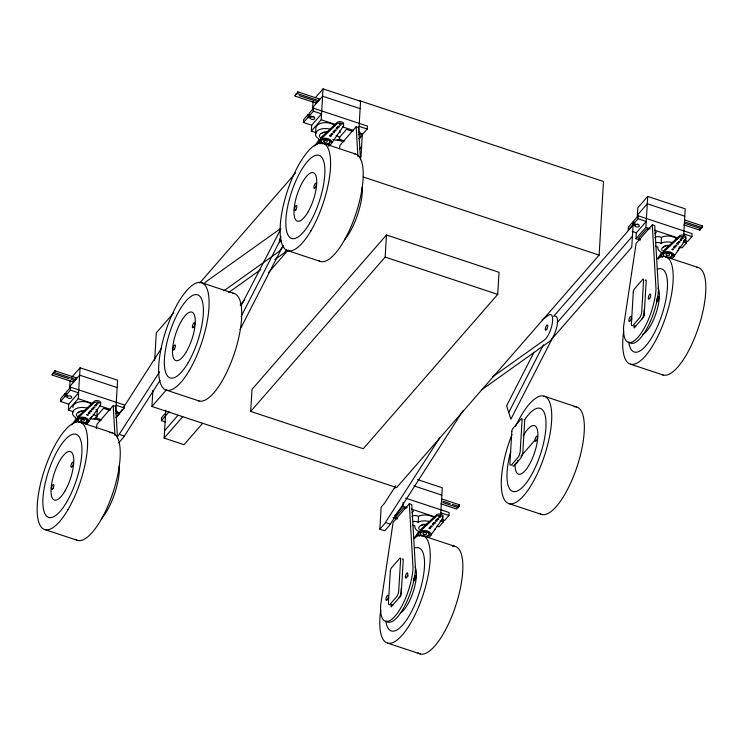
<?xml version="1.0" encoding="UTF-8"?>
<svg xmlns="http://www.w3.org/2000/svg" width="743" height="743" viewBox="0 0 743 743"><rect width="100%" height="100%" fill="white"/><g stroke="black" fill="none" stroke-linecap="round" stroke-linejoin="round"><path stroke-width="1.11" d="M60.545 401.452L65.003 396.344L67.39 397.134A2.192 1.282 3.4 0 0 70.083 398.406A2.192 1.282 3.4 0 0 71.569 396.697A2.192 1.282 3.4 0 0 68.356 396.01L65.978 395.22L70.427 390.112L78.591 392.815L68.709 404.155L60.545 401.452L60.722 398.508L65.18 393.391L66.768 393.92M65.003 396.344L65.18 393.391M65.978 395.22L66.146 392.276L70.604 387.168L124.443 405L124.267 407.944L119.818 413.062L117.431 412.272A2.192 1.282 3.4 0 0 115.685 411.018M67.39 397.134L67.502 395.165M73.715 411.826L68.356 410.043L68.709 404.155M69.619 388.747L70.13 380.175M70.427 390.112L70.604 387.168M74.3 380.862L74.746 379.933M68.356 410.043L78.238 398.703L80.077 367.785L117.598 380.212L115.759 411.139M100.695 403.282A3.65 2.145 3.4 0 0 99.534 401.201L97.844 400.644A3.65 2.145 3.4 0 0 93.859 401.638L77.764 416.786L77.681 418.253L74.281 422.711M85.993 424.188A6.381 3.752 3.4 0 0 87.247 423.594L87.33 422.126M96.813 416.972L97.166 411.083M118.954 412.216L118.843 414.176L116.456 413.387L116.632 410.442M358.776 100.426L603.492 181.496L599.118 255.128L396.651 487.566L151.925 406.486L152.882 390.381M154.665 360.466L156.299 332.855L173.806 312.757M165.383 421.978L161.398 420.649L161.575 417.705L165.624 413.062M202.663 423.296L184.041 444.685L164.138 438.091L165.8 410.117M250.707 411.418L252.016 389.332L386.462 234.992L499.027 272.291L497.717 294.377L363.281 448.716L250.707 411.418L385.143 257.087L386.462 234.992M303.515 122.539L307.964 117.422L310.351 118.211A2.192 1.282 3.4 0 0 313.044 119.484A2.192 1.282 3.4 0 0 314.53 117.775A2.192 1.282 3.4 0 0 311.326 117.097L308.939 116.307L313.397 111.19L321.552 113.893L311.67 125.233L303.515 122.539L303.692 119.586L308.141 114.478L309.729 114.998M307.964 117.422L308.141 114.478M308.939 116.307L309.116 113.363L313.565 108.246L367.404 126.087L367.237 129.031L362.779 134.139L360.392 133.35A2.192 1.282 3.4 0 0 358.646 132.105M310.351 118.211L310.472 116.252M316.685 132.904L311.317 131.13L311.67 125.233M312.589 109.834L313.091 101.262M313.397 111.19L313.565 108.246M315.506 134.622L315.849 128.734A10.393 6.111 3.4 0 1 322.899 122.827A10.393 6.111 3.4 0 1 334.861 125.706M317.224 101.373L317.428 102.07L317.716 101.011M314.753 146.018L319.267 139.554L319.174 141.021A6.381 3.752 3.4 0 0 320.112 143.882M311.317 131.13L321.199 119.781L323.038 88.863L360.559 101.299L358.73 132.217M343.665 124.36A3.65 2.145 3.4 0 0 342.504 122.279L340.814 121.722A3.65 2.145 3.4 0 0 336.83 122.716L320.735 137.864L320.642 139.34L316.602 144.718M361.925 133.294L361.804 135.254L359.426 134.464L359.603 131.52M360.94 157.535L362.25 135.44L359.222 138.922M462.917 410.833L389.546 525.32L384.753 530.827L379.859 529.202L381.168 507.116L384.475 503.317L395.666 485.848M394.737 488.792L394.858 486.684M391.245 604.848L391.115 606.957L400.839 595.802L401.276 588.437M394.542 515.865L402.901 506.262L403.133 502.333M412.894 521.688A3.65 2.145 3.4 0 1 416.526 521.697L418.179 522.245L418.532 516.348L419.795 515.753A10.393 6.111 3.4 0 1 432.398 516.747M414.083 538.341L418.588 531.867L418.504 533.335A6.381 3.752 3.4 0 0 419.442 536.195M440.664 514.769L442.261 487.78L417.603 479.606M437.014 526.174L439.057 526.852L443.506 521.735L443.627 519.775M441.741 519.181A2.192 1.282 3.4 0 1 442.094 519.831L444.481 520.62L448.939 515.503L449.116 512.559L405.576 498.135M632.813 222.036L628.355 227.144L628.179 230.098L632.637 224.98L632.813 222.036L634.401 222.566M632.637 224.98L635.014 225.77A2.192 1.282 3.4 0 0 637.717 227.042A2.192 1.282 3.4 0 0 639.203 225.333A2.192 1.282 3.4 0 0 635.989 224.655L633.603 223.866L633.779 220.922L638.237 215.804L692.077 233.646L691.9 236.59L687.442 241.698L685.065 240.908A2.192 1.282 3.4 0 0 684.702 240.268M635.014 225.77L635.135 223.81M640.28 240.11L635.989 238.689L636.342 232.8L646.215 221.451L638.061 218.748L633.603 223.866M637.253 217.393L637.828 207.771L647.71 196.421L685.232 208.857L683.625 235.847M638.061 218.748L638.237 215.804M634.206 325.936L634.085 328.034L643.8 316.88L644.237 309.515M635.989 238.689L645.871 227.349L647.71 196.421M655.855 242.766A3.65 2.145 3.4 0 1 659.496 242.775L661.14 243.323L661.493 237.435L662.756 236.831A10.393 6.111 3.4 0 1 677.152 239.097M657.685 258.49L661.549 252.945L661.465 254.422A6.381 3.752 3.4 0 0 662.403 257.273M674.05 254.914L673.966 256.391L672.499 258.072A6.381 3.752 3.4 0 1 671.245 258.666M686.588 240.853L686.476 242.812L684.089 242.023L684.21 240.063M317.261 101.336L316.453 103.184L295.147 96.135C295.445 93.265 296.931 95.578 297.859 91.863L319.063 98.884L318.886 100.389L318.199 100.677M457.92 507.116L458.05 506.717M701.355 227.767L700.89 228.5M96.33 428.757L97.008 424.216L113.205 405.622L115.657 406.43L117.515 438.593M339.467 148.702L339.978 145.294L356.176 126.7L358.618 127.508L360.485 159.68M74.235 380.75L73.492 382.097L52.186 375.048C52.474 372.187 53.97 374.491 54.889 370.776L76.102 377.806C76.362 380.137 74.922 379.153 74.699 380.825M316.342 102.181L316.36 103.156M318.171 100.714L317.66 101.902M457.753 506.995L456.796 509.094L440.887 503.819M699.748 229.197L699.85 230.2L701.689 226.968M699.943 229.178L699.999 229.671L700.287 228.64M75.415 378.596L76.102 377.806M318.375 99.673L319.063 98.884M458.812 505.611C460.734 503.54 457.827 509.624 457.623 507.144M701.782 226.689C703.296 223.977 701.94 229.903 701.559 227.117M241.066 305.717L280.705 229.271M241.076 316.611L279.461 241.689M240.054 329.53L281.383 248.859L283.659 246.249M534.022 352.247L506.624 405.724L510.878 419.247L552.207 338.585L631.764 247.252L633.073 225.166L553.6 316.397M508.751 412.486L543.458 344.752M88.714 421.913A6.381 3.752 3.4 0 0 85.296 417.668A6.381 3.752 3.4 0 0 77.681 418.253L93.776 403.115A3.65 2.145 3.4 0 1 97.76 402.112L99.451 402.678A3.65 2.145 3.4 0 1 100.305 405.269L87.247 423.594M331.675 142.99A6.381 3.752 3.4 0 0 328.257 138.755A6.381 3.752 3.4 0 0 320.642 139.34L336.737 124.192A3.65 2.145 3.4 0 1 340.721 123.199L342.412 123.756A3.65 2.145 3.4 0 1 343.266 126.356L331.137 143.901L328.601 146.195M415.281 537.96L419.043 532.434L436.067 516.506A3.65 2.145 3.4 0 1 440.051 515.512L441.732 516.069A3.65 2.145 3.4 0 1 442.587 518.67L429.528 536.994A6.381 3.752 3.4 0 1 428.274 537.588M122.27 409.393L116.558 417.492M123.514 407.452L161.463 348.226M159.531 371.909L117.348 437.163M160.042 380.37L123.617 437.218L118.815 442.726M439.865 437.543L384.651 523.694L379.859 529.202M71.792 424.94L76.297 418.467L76.213 419.944A6.381 3.752 3.4 0 0 76.418 421.894M90.089 418.588L91.37 416.739M658.242 259.038L662.004 253.512L679.028 237.593A3.65 2.145 3.4 0 1 683.012 236.59L684.702 237.156A3.65 2.145 3.4 0 1 685.557 239.748L673.966 256.391A6.381 3.752 3.4 0 0 670.548 252.146A6.381 3.752 3.4 0 0 662.932 252.731L663.016 251.264L679.111 236.116A3.65 2.145 3.4 0 1 683.096 235.122L684.786 235.68A3.65 2.145 3.4 0 1 685.64 238.28M678.554 248.45L679.845 246.602M683.709 241.048L685 239.2M71.709 377.379L80.077 367.785M315.441 97.593L323.038 88.863M69.758 386.481L79.64 375.141L117.162 387.577M312.719 107.568L322.601 96.218L360.123 108.654M199.691 283.046L295.593 172.943M96.023 416.907L103.528 408.279L110.057 410.442M338.984 137.984L346.498 129.366L353.018 131.53M115.871 417.585L118.843 414.176M358.841 138.662L361.804 135.254M359.315 149.102L361.59 146.492M151.925 406.486L166.386 389.889M240.221 305.122L244.791 299.884M268.381 272.792L288.173 250.075M161.398 420.649L169.172 411.724M164.574 430.726L177.986 415.337M164.138 438.091L182.759 416.702M637.392 215.126L647.264 203.777L684.795 216.213M557.204 322.555L632.423 236.209M409.328 503.717L393.131 522.31L380.657 605.248A36.472 12.185 -71.7 0 0 395.1 616.105A36.472 12.185 -71.7 0 0 413.052 568.051L409.328 503.717L411.771 504.525L415.495 568.869A36.472 12.185 -71.7 0 1 403.365 608.48A36.472 12.185 -71.7 0 1 385.97 620.86M652.289 224.804L636.092 243.398L623.618 326.326A36.472 12.185 -71.7 0 0 638.07 337.183A36.472 12.185 -71.7 0 0 656.013 289.138L652.289 224.804L654.741 225.612L658.465 289.946A36.472 12.185 -71.7 0 1 646.336 329.558A36.472 12.185 -71.7 0 1 628.931 341.938M412.012 512.698L413.517 510.98M654.973 233.785L656.478 232.057M686.476 242.812L682.018 247.93L679.984 247.252M520.945 456.258L534.997 440.135M643.169 315.951L644.645 314.252M678.74 242.58L677.319 242.692M675.498 246.295L673.929 246.295M280.835 228.389L207.734 280.483A50.143 16.764 -71.7 0 0 203.768 283.993M223.81 290.838L278.495 251.868A13.68 4.569 -71.7 0 0 283.167 245.348M228.705 292.463L260.756 269.616M274.901 259.539L283.389 253.493A13.68 4.569 -71.7 0 0 286.538 249.787M542.084 319.834L548.65 315.153A13.68 4.569 -71.7 0 1 552.272 323.474A13.68 4.569 -71.7 0 1 544.424 339.969L492.572 376.924M481.436 389.973L549.318 341.594A13.68 4.569 -71.7 0 0 557.389 323.511L557.519 322.025A13.68 4.569 -71.7 0 0 554.956 316.146M341.176 123.719L339.895 123.719M337.935 127.434L336.653 127.434M334.703 131.158L333.412 131.149M331.462 134.873L330.171 134.873M661.14 243.323L662.403 242.72A10.393 6.111 3.4 0 1 672.768 242.738M418.179 522.245L419.442 521.642A10.393 6.111 3.4 0 1 429.807 521.66M440.506 516.032L439.215 516.032M437.265 519.747L435.974 519.747M434.023 523.471L432.742 523.471M430.782 527.186L429.5 527.186M52.279 375.076C53.078 371.426 54.629 373.423 54.889 370.776M681.665 239.06L680.402 238.856M96.414 404.582L95.503 404.582M93.172 408.297L92.271 408.297M89.94 412.021L89.03 412.012M295.147 96.135C296.076 92.42 297.562 94.723 297.859 91.863M684.442 219.928L702.469 225.9M296.986 93.442L317.14 100.11M684.628 221.86L701.596 227.479M299.197 95.606L316.165 101.224M684.721 223.327L699.572 228.25M683.857 224.906L699.757 230.172M359.073 126.329L367.237 129.031M683.746 233.887L691.9 236.59M321.199 119.781L335.139 124.406M342.644 126.886L353.362 130.443M645.871 227.349L650.153 228.77M654.444 230.181L678.034 238.001M648.862 229.531L646.689 228.816L638.432 238.299L640.605 239.023M661.493 237.435L659.84 236.887A3.65 2.145 3.4 0 0 654.964 237.667M632.256 231.444L636.342 232.8M336.115 135.644L337.759 136.192A3.65 2.145 3.4 0 1 339.402 139.127A3.65 2.145 3.4 0 1 334.517 139.907L332.873 139.359M339.319 139.21L344.761 141.012M337.053 139.656L343.489 141.783M322.796 143.167L355.423 153.977M665.412 256.669L698.039 267.48M363.178 176.964L599.118 255.128M385.143 257.087L497.717 294.377M287.922 250.697L320.558 261.508M630.538 364.2L663.165 375.011M201.316 282.628L233.943 293.429M543.932 396.13L576.559 406.941M166.441 390.149L199.068 400.96M509.057 503.661L541.684 514.472M413.953 485.894L441.825 495.135M441.472 498.85L459.499 504.822M54.025 372.354L74.17 379.032M442.726 501.126L450.156 503.587M452.273 504.293L457.577 506.048M53.05 373.469L68.96 378.744M71.077 379.441L74.263 380.5M442.819 502.593L457.66 507.515M116.112 405.241L124.267 407.944M440.775 512.8L448.939 515.503M78.238 398.703L92.178 403.319M99.683 405.808L110.401 409.356M402.901 506.262L407.192 507.683M411.483 509.104L435.064 516.914M405.901 508.453L403.728 507.729L395.462 517.221L397.644 517.936M443.506 521.735L441.128 520.945A2.192 1.282 3.4 0 1 440.051 521.112M418.532 516.348L416.879 515.8A3.65 2.145 3.4 0 0 411.993 516.58M93.144 414.566L94.798 415.105A3.65 2.145 3.4 0 1 96.441 418.049A3.65 2.145 3.4 0 1 91.556 418.829L89.903 418.281M95.271 417.761L101.8 419.925M94.082 418.569L100.519 420.705M393.028 517.602L397.31 519.023M119.465 434.432L124.36 436.048M385.394 522.533L390.289 524.149M79.835 422.08L112.462 432.89M422.442 535.592L455.078 546.402M44.961 529.61L77.588 540.421M387.577 643.113L420.204 653.924M362.082 187.255L362.343 191.843A36.472 12.185 -71.7 0 1 344.399 239.896M356.176 126.7L357.903 156.569M119.112 466.167L119.382 470.765A36.472 12.185 -71.7 0 1 101.429 518.818M113.205 405.622L114.942 435.491M635.859 326.001A4.634 1.551 -71.7 0 1 634.095 325.871M645.277 280.325A2.313 0.771 -71.7 0 1 646.196 281.021L644.311 312.812A4.634 1.551 -71.7 0 1 642.026 318.914M631.782 319.118A2.74 0.91 -71.7 0 1 631.912 318.793M512.707 465.638A4.634 1.551 -71.7 0 0 514.37 465.462L520.546 458.375A4.634 1.551 -71.7 0 0 522.821 452.273L524.716 420.482A2.313 0.771 -71.7 0 0 524.177 419.479M515.54 426.343A56.533 18.891 -71.7 0 1 551.743 417.204A56.533 18.891 -71.7 0 1 514.62 503.002A56.533 18.891 -71.7 0 1 511.973 434.571M524.762 419.581A43.763 14.628 -71.7 0 1 545.817 429.138A43.763 14.628 -71.7 0 1 519.041 490.074A43.763 14.628 -71.7 0 1 510.71 451.549M574.023 406.755A56.533 18.891 -71.7 0 1 577.385 465.629A56.533 18.891 -71.7 0 1 539.455 513.367M517.917 460.27A2.74 0.91 -71.7 0 1 516.719 463.158A2.74 0.91 -71.7 0 1 515.605 463.186M523.286 435.825A25.531 8.535 -71.7 0 1 537.718 431.627A25.531 8.535 -71.7 0 1 527.251 467.941A25.531 8.535 -71.7 0 1 515.094 464.226M668.895 253.391A1.82 1.068 3.4 0 1 666.369 252.991M662.022 250.475A6.381 3.752 3.4 0 1 669.322 245.877M661.762 254.895A6.381 3.752 3.4 0 1 661.549 252.945M663.917 256.744A4.56 2.684 3.4 0 1 665.886 252.871A4.56 2.684 3.4 0 1 672.136 254.942A4.56 2.684 3.4 0 1 668.003 258.09M672.304 254.673A4.56 2.684 3.4 0 1 665.728 256.994M664.744 256.567A4.56 2.684 3.4 0 1 663.295 253.967M663.675 253.317A4.56 2.684 3.4 0 1 664.344 252.759M670.771 252.769A4.56 2.684 3.4 0 1 671.551 253.335M655.465 246.156A3.65 2.145 3.4 0 0 656.255 246.5L657.899 247.038L657.787 248.023A10.393 6.111 3.4 0 0 661.289 252.36M678.331 249.648A10.393 6.111 3.4 0 1 677.449 251.125M663.713 247.28A4.56 2.684 3.4 0 1 670.27 245.747M638.07 224.08A2.192 1.282 3.4 0 1 636.946 224.07M684.089 242.023A2.192 1.282 3.4 0 1 683.021 242.199M657.351 269.245A43.763 14.628 -71.7 0 1 659.728 320.976A43.763 14.628 -71.7 0 1 628.894 342.922M657.091 258.88A56.533 18.891 -71.7 0 1 671.774 292.918A56.533 18.891 -71.7 0 1 640.243 360.968A56.533 18.891 -71.7 0 1 623.721 330.886M696.804 267.276A56.533 18.891 -71.7 0 1 698.875 326.168A56.533 18.891 -71.7 0 1 662.013 374.574M657.202 298.064A2.74 0.91 -71.7 0 1 658.911 297.609A2.74 0.91 -71.7 0 1 657.249 301.769A2.74 0.91 -71.7 0 1 656.812 299.039M658.084 288.154A25.531 8.535 -71.7 0 1 655.958 313.453A25.531 8.535 -71.7 0 1 642.5 334.461M392.889 604.923A4.634 1.551 -71.7 0 1 391.069 604.43M402.446 559.107A2.313 0.771 -71.7 0 1 403.235 559.934L401.341 591.734A4.634 1.551 -71.7 0 1 399.065 597.836M408.13 576.066A2.74 0.91 -71.7 0 1 408.251 575.732M425.934 532.313A1.82 1.068 3.4 0 1 424.114 532.304M430.996 535.304A6.381 3.752 3.4 0 0 427.587 531.069A6.381 3.752 3.4 0 0 419.971 531.654L420.055 530.177L436.15 515.038A3.65 2.145 3.4 0 1 440.135 514.035L441.825 514.602A3.65 2.145 3.4 0 1 442.679 517.193M419.061 529.397A6.381 3.752 3.4 0 1 426.361 524.799M418.476 532.842A6.381 3.752 3.4 0 1 418.588 531.867M421.736 536.214A4.56 2.684 3.4 0 1 421.913 532.118A4.56 2.684 3.4 0 1 428.748 533.195A4.56 2.684 3.4 0 1 426.203 536.92M427.801 531.691A4.56 2.684 3.4 0 1 428.209 535.489A4.56 2.684 3.4 0 1 421.783 535.48A4.56 2.684 3.4 0 1 421.374 531.682M412.495 525.069A3.65 2.145 3.4 0 0 413.284 525.412L414.938 525.96L414.826 526.945A10.393 6.111 3.4 0 0 418.318 531.282M435.361 528.561A10.393 6.111 3.4 0 1 434.488 530.038M421.16 525.552A4.56 2.684 3.4 0 1 427.309 524.669M414.39 548.158A43.763 14.628 -71.7 0 1 416.767 599.898A43.763 14.628 -71.7 0 1 385.933 621.845M414.13 537.793A56.533 18.891 -71.7 0 1 428.813 571.841A56.533 18.891 -71.7 0 1 397.273 639.89A56.533 18.891 -71.7 0 1 380.76 609.808M452.543 546.216A56.533 18.891 -71.7 0 1 455.905 605.09A56.533 18.891 -71.7 0 1 417.965 652.828M414.232 576.977A2.74 0.91 -71.7 0 1 415.95 576.438A2.74 0.91 -71.7 0 1 414.39 580.617A2.74 0.91 -71.7 0 1 413.74 578.295M415.114 567.076A25.531 8.535 -71.7 0 1 413.257 591.577A25.531 8.535 -71.7 0 1 400.208 613.059M281.244 240.361A2.74 0.91 -71.7 0 1 279.489 241.772L279.433 241.596A2.74 0.91 -71.7 0 1 279.842 238.884A2.74 0.91 -71.7 0 1 281.188 236.887M232.708 293.225A56.533 18.891 -71.7 0 1 234.779 352.126A56.533 18.891 -71.7 0 1 197.917 400.523M330.208 144.681A6.381 3.752 3.4 0 1 328.954 145.275M319.146 140.52A6.381 3.752 3.4 0 1 319.267 139.554M320.735 137.864A6.381 3.752 3.4 0 1 321.988 137.269M319.731 137.083A6.381 3.752 3.4 0 1 327.031 132.486M322.416 143.901A4.56 2.684 3.4 0 1 322.583 139.805A4.56 2.684 3.4 0 1 329.428 140.882A4.56 2.684 3.4 0 1 326.874 144.606M329.781 140.585A4.56 2.684 3.4 0 1 325.155 143.938A4.56 2.684 3.4 0 1 321.394 139.916M326.177 140.102A1.82 1.068 3.4 0 1 325.239 140.102M318.998 138.969A10.393 6.111 3.4 0 1 317.242 130.898A10.393 6.111 3.4 0 1 330.477 129.347M339.523 131.093A3.65 2.145 3.4 0 1 340.062 132.718M321.738 133.35A4.56 2.684 3.4 0 1 326.66 132.031M359.426 134.464A2.192 1.282 3.4 0 1 358.349 134.641M313.917 116.391A2.192 1.282 3.4 0 1 311.261 116.177M354.197 153.764A56.533 18.891 -71.7 0 1 355.674 214.421A56.533 18.891 -71.7 0 1 318.32 260.403M77.764 416.786A6.381 3.752 3.4 0 1 79.018 416.191M76.77 415.996A6.381 3.752 3.4 0 1 84.07 411.399M78.665 422.265A4.56 2.684 3.4 0 1 80.634 418.402A4.56 2.684 3.4 0 1 86.885 420.464A4.56 2.684 3.4 0 1 82.742 423.612M86.299 418.857A4.56 2.684 3.4 0 1 83.383 422.86A4.56 2.684 3.4 0 1 78.043 419.489M79.092 418.281A4.56 2.684 3.4 0 1 79.984 417.854M84.526 417.863A4.56 2.684 3.4 0 1 85.519 418.29M84.005 418.746A1.82 1.068 3.4 0 1 81.433 418.736M72.888 407.656A10.393 6.111 3.4 0 1 79.938 401.749A10.393 6.111 3.4 0 1 91.9 404.619M76.037 417.882A10.393 6.111 3.4 0 1 74.281 409.82A10.393 6.111 3.4 0 1 87.516 408.26M95.94 409.56A3.65 2.145 3.4 0 1 97.101 411.641M78.414 412.922A4.56 2.684 3.4 0 1 84.823 411.204M116.122 410.573A2.192 1.282 3.4 0 1 115.564 410.61M116.456 413.387A2.192 1.282 3.4 0 1 115.388 413.554M109.927 432.714A56.533 18.891 -71.7 0 1 113.289 491.587A56.533 18.891 -71.7 0 1 75.359 539.316M390.335 570.884L388.45 602.675A4.634 1.551 -71.7 0 0 390.279 604.05L396.456 596.973A4.634 1.551 -71.7 0 0 398.731 590.871L400.626 559.07A2.313 0.771 -71.7 0 0 399.706 558.383L391.477 567.828A2.313 0.771 -71.7 0 0 390.335 570.884M511.816 431.423L509.93 463.214A4.634 1.551 -71.7 0 0 511.76 464.598L517.936 457.512A4.634 1.551 -71.7 0 0 520.211 451.41L522.106 419.609A2.313 0.771 -71.7 0 0 521.187 418.922L512.958 428.367A2.313 0.771 -71.7 0 0 511.816 431.423M633.296 291.962L631.411 323.753A4.634 1.551 -71.7 0 0 633.25 325.137L639.417 318.05A4.634 1.551 -71.7 0 0 641.701 311.949L643.587 280.157A2.313 0.771 -71.7 0 0 642.667 279.461L634.438 288.906A2.313 0.771 -71.7 0 0 633.296 291.962M86.829 414.743C88.296 416.916 89.29 413.164 86.829 414.743M88.454 412.885C89.922 415.058 90.906 411.306 88.454 412.885M90.07 411.028C91.538 413.201 92.531 409.439 90.07 411.028M91.695 409.161C93.163 411.343 94.147 407.582 91.695 409.161M93.312 407.303C94.779 409.477 95.773 405.724 93.312 407.303M94.928 405.446C96.404 407.619 97.389 403.867 94.928 405.446M96.553 403.588C98.02 405.762 99.005 402.009 96.553 403.588M329.799 135.82C331.267 138.003 332.251 134.242 329.799 135.82M331.415 133.963C332.883 136.136 333.876 132.384 331.415 133.963M333.04 132.105C334.508 134.279 335.492 130.527 333.04 132.105M334.656 130.248C336.124 132.421 337.118 128.669 334.656 130.248M336.273 128.39C337.749 130.564 338.734 126.802 336.273 128.39M337.898 126.524C339.365 128.706 340.35 124.945 337.898 126.524M339.514 124.666C340.981 126.839 341.975 123.087 339.514 124.666M429.12 528.143C430.587 530.316 431.581 526.555 429.12 528.143M430.736 526.276C432.212 528.459 433.197 524.697 430.736 526.276M432.361 524.419C433.828 526.592 434.813 522.84 432.361 524.419M433.977 522.561C435.444 524.734 436.438 520.982 433.977 522.561M435.602 520.704C437.07 522.877 438.054 519.125 435.602 520.704M437.218 518.846C438.686 521.019 439.68 517.258 437.218 518.846M438.834 516.979C440.311 519.162 441.296 515.401 438.834 516.979M672.081 249.221C673.557 251.394 674.542 247.642 672.081 249.221M673.706 247.363C675.173 249.537 676.158 245.784 673.706 247.363M675.322 245.506C676.789 247.679 677.783 243.918 675.322 245.506M676.947 243.639C678.415 245.822 679.399 242.06 676.947 243.639M678.563 241.781C680.031 243.955 681.025 240.203 678.563 241.781M680.179 239.924C681.656 242.097 682.641 238.345 680.179 239.924M681.805 238.066C683.272 240.24 684.257 236.488 681.805 238.066M52.344 374.184L52.753 373.525L52.344 374.184M53.31 373.07L53.682 372.401L53.31 373.07M54.285 371.955L54.703 371.296L54.285 371.955M295.305 95.262L295.723 94.602L295.305 95.262M296.281 94.147L296.689 93.488L296.281 94.147M297.246 93.033L297.664 92.373L297.246 93.033M458.895 505.992L459.313 505.333L458.895 505.992M701.856 227.079L702.274 226.42L701.856 227.079M649.726 298.352A2.74 0.91 -71.7 0 0 650.487 294.024A2.74 0.91 -71.7 0 0 648.398 297.349A2.74 0.91 -71.7 0 0 649.726 298.352M630.287 320.66A2.74 0.91 -71.7 0 0 631.048 316.342A2.74 0.91 -71.7 0 0 628.959 319.666A2.74 0.91 -71.7 0 0 630.287 320.66M536.4 440.506A2.74 0.91 -71.7 0 0 537.161 436.187A2.74 0.91 -71.7 0 0 535.071 439.512A2.74 0.91 -71.7 0 0 536.4 440.506M666.555 255.425A1.82 1.068 3.4 0 0 669.545 254.951A1.82 1.068 3.4 0 0 667.177 253.632A1.82 1.068 3.4 0 0 666.555 255.425M546.727 329.335A2.74 0.91 -71.7 0 0 547.489 325.016A2.74 0.91 -71.7 0 0 545.399 328.341A2.74 0.91 -71.7 0 0 546.727 329.335M406.755 577.265A2.74 0.91 -71.7 0 0 407.526 572.946A2.74 0.91 -71.7 0 0 405.427 576.271A2.74 0.91 -71.7 0 0 406.755 577.265M387.326 599.582A2.74 0.91 -71.7 0 0 388.087 595.254A2.74 0.91 -71.7 0 0 385.998 598.579A2.74 0.91 -71.7 0 0 387.326 599.582M423.584 534.347A1.82 1.068 3.4 0 0 426.575 533.864A1.82 1.068 3.4 0 0 424.216 532.545A1.82 1.068 3.4 0 0 423.584 534.347M189.381 370.358A56.533 18.891 -71.7 0 0 202.468 283.064A56.533 18.891 -71.7 0 0 159.782 355.748A56.533 18.891 -71.7 0 0 189.381 370.358M186.363 351.727A25.531 8.535 -71.7 0 0 192.279 312.301A25.531 8.535 -71.7 0 0 172.998 345.133A25.531 8.535 -71.7 0 0 186.363 351.727M193.784 327.004A2.74 0.91 -71.7 0 0 194.545 322.685A2.74 0.91 -71.7 0 0 192.456 326.01A2.74 0.91 -71.7 0 0 193.784 327.004M174.345 349.321A2.74 0.91 -71.7 0 0 175.107 344.993A2.74 0.91 -71.7 0 0 173.017 348.318A2.74 0.91 -71.7 0 0 174.345 349.321M188.137 362.686A43.763 14.628 -71.7 0 0 198.27 295.101A43.763 14.628 -71.7 0 0 165.225 351.374A43.763 14.628 -71.7 0 0 188.137 362.686M324.264 142.034A1.82 1.068 3.4 0 0 327.254 141.551A1.82 1.068 3.4 0 0 324.886 140.232A1.82 1.068 3.4 0 0 324.264 142.034M310.862 230.897A56.533 18.891 -71.7 0 0 323.957 143.603A56.533 18.891 -71.7 0 0 281.263 216.287A56.533 18.891 -71.7 0 0 310.862 230.897M307.843 212.266A25.531 8.535 -71.7 0 0 313.76 172.85A25.531 8.535 -71.7 0 0 294.479 205.672A25.531 8.535 -71.7 0 0 307.843 212.266M315.264 187.542A2.74 0.91 -71.7 0 0 316.035 183.224A2.74 0.91 -71.7 0 0 313.936 186.549A2.74 0.91 -71.7 0 0 315.264 187.542M295.825 209.86A2.74 0.91 -71.7 0 0 296.596 205.542A2.74 0.91 -71.7 0 0 294.507 208.857A2.74 0.91 -71.7 0 0 295.825 209.86M309.617 223.225A43.763 14.628 -71.7 0 0 319.759 155.64A43.763 14.628 -71.7 0 0 286.705 211.922A43.763 14.628 -71.7 0 0 309.617 223.225M81.303 420.947A1.82 1.068 3.4 0 0 84.293 420.473A1.82 1.068 3.4 0 0 81.925 419.154A1.82 1.068 3.4 0 0 81.303 420.947M67.901 509.809A56.533 18.891 -71.7 0 0 80.987 422.516A56.533 18.891 -71.7 0 0 38.302 495.21A56.533 18.891 -71.7 0 0 67.901 509.809M64.882 491.188A25.531 8.535 -71.7 0 0 70.789 451.763A25.531 8.535 -71.7 0 0 51.518 484.594A25.531 8.535 -71.7 0 0 64.882 491.188M72.303 466.465A2.74 0.91 -71.7 0 0 73.065 462.146A2.74 0.91 -71.7 0 0 70.975 465.462A2.74 0.91 -71.7 0 0 72.303 466.465M52.864 488.773A2.74 0.91 -71.7 0 0 53.626 484.455A2.74 0.91 -71.7 0 0 51.536 487.78A2.74 0.91 -71.7 0 0 52.864 488.773M66.656 502.147A43.763 14.628 -71.7 0 0 76.789 434.562A43.763 14.628 -71.7 0 0 43.744 490.835A43.763 14.628 -71.7 0 0 66.656 502.147"/></g></svg>
